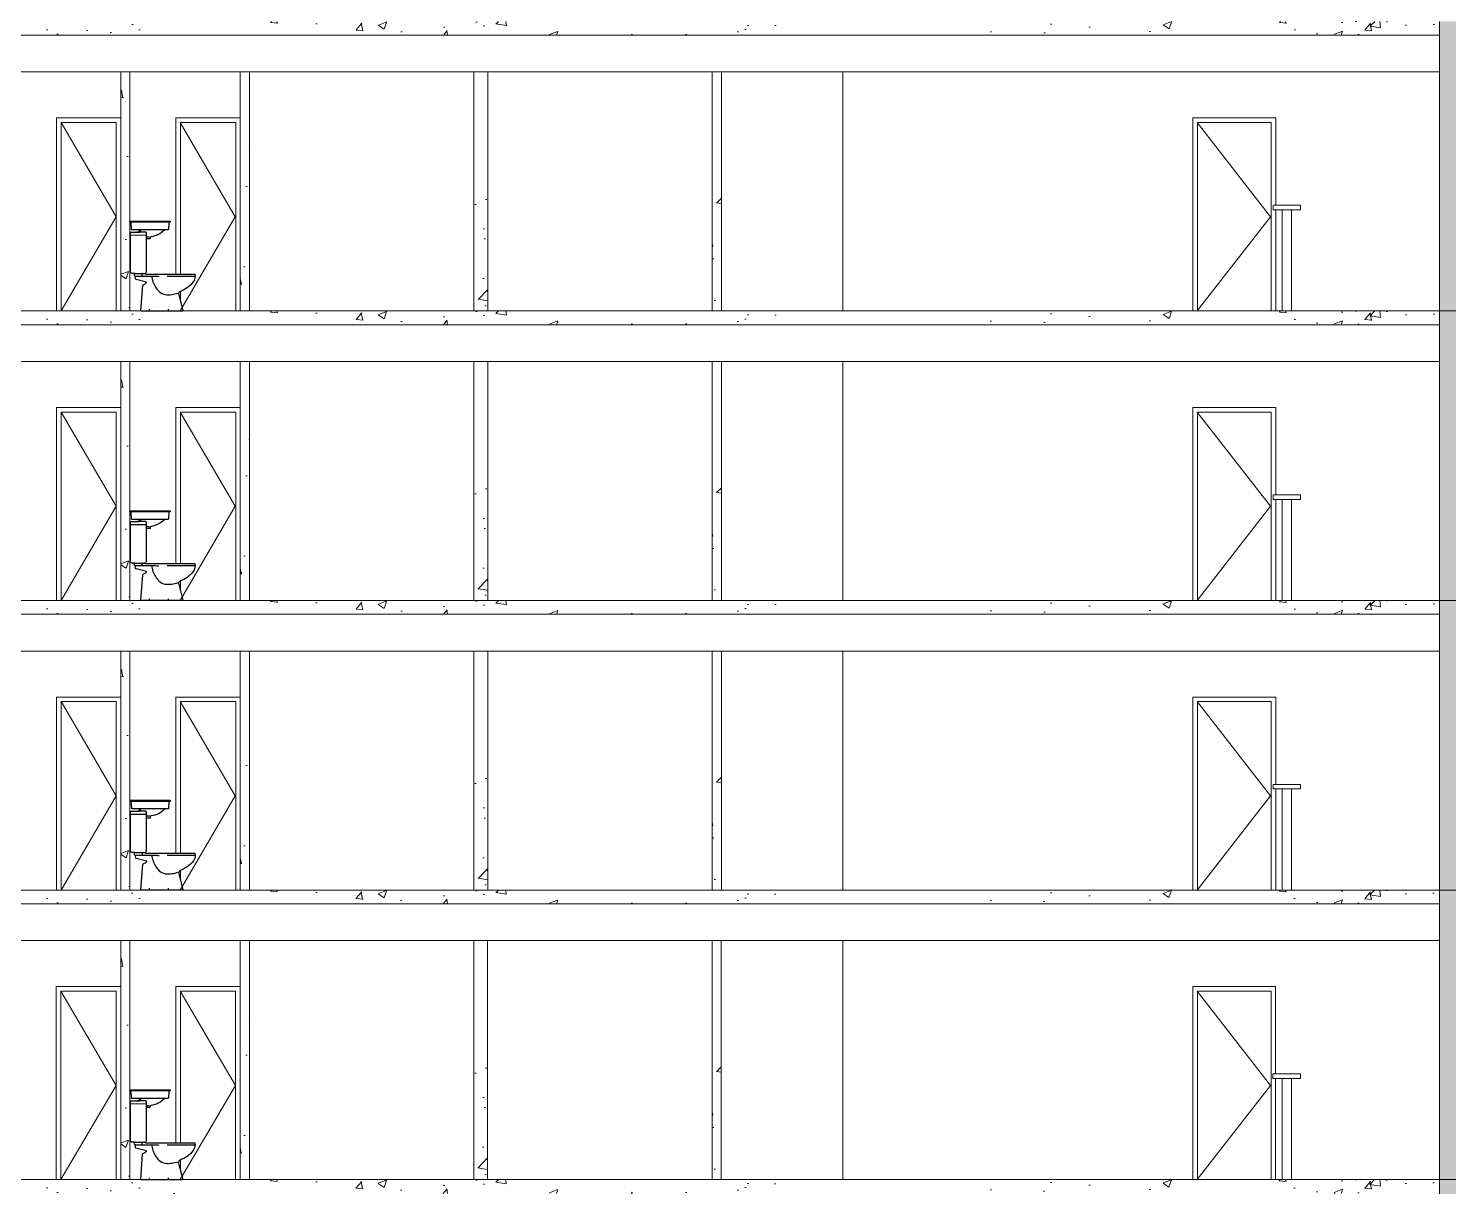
# Model space of a CAD drawing. Header units: millimetres. Extents: x 2878 to 6301, y 540 to 1980.
# Drawn here: x 3038.2 to 3053.64, y 969.55 to 982.15 of the extents above; entities that cross this region are included whole.
import ezdxf

# ---------------------------------------------------------------- set-up
doc = ezdxf.new("R2010")
doc.units = ezdxf.units.MM
doc.header["$LTSCALE"] = 4
for name, color, linetype, lineweight in [('ALVENARIA', 4, 'Continuous', 20), ('COTAS', 35, 'Continuous', 5), ('grosso', 1, 'Continuous', 25), ('PORTA', 2, 'Continuous', 20), ('SOLEIRA', 1, 'Continuous', 5)]:
    doc.layers.add(name, color=color, linetype=linetype, lineweight=lineweight)
pattern_1 = [(50, (124.55166, -337.8659), (0.92914181, -0.08128934), [0.097155, -1.068705]), (355, (124.5517, -337.8659), (-0.17974145, 0.9743899), [0.077724, -0.85496698]), (100.451445, (124.6291, -337.8727), (0.74940036, 0.89310053), [0.08256904, -0.90826025]), (46.1842, (124.5517, -337.6068), (1.3825031, -0.21441587), [0.1457325, -1.6030575]), (96.63556, (124.6669, -337.6247), (1.2107611, 1.26187324), [0.1238536, -1.3623916]), (351.18415, (124.5517, -337.6068), (1.2107611, 1.26187324), [0.11658583, -1.28244463]), (21, (124.6812, -337.6716), (0.7732334, -0.52155251), [0.097155, -1.068705]), (326, (124.6812, -337.6716), (0.31519034, 0.93935863), [0.077724, -0.854964]), (71.451445, (124.7456, -337.7151), (1.08842374, 0.41780612), [0.08256904, -0.90825868]), (37.5, (124.55166, -337.86592), (0.015751877, 0.431230698), [0, -0.8446008, 0, -0.867918, 0, -0.8582025]), (7.5, (124.55166, -337.8659), (0.34078028, 0.51092093), [0, -0.4948428, 0, -0.8251698, 0, -0.3270885]), (327.5, (124.2628, -337.86592), (0.691512035, -0.029216594), [0, -0.32385, 0, -1.010412, 0, -1.340739]), (317.5, (124.13325, -337.8659), (0.75545883, 0.1296751), [0, -0.421005, 0, -0.6710172, 0, -0.952119])]
pattern_2 = [(50, (124.55166, -334.7159), (0.92914181, -0.08128934), [0.097155, -1.068705]), (355, (124.5517, -334.7159), (-0.17974145, 0.9743899), [0.077724, -0.85496698]), (100.451445, (124.6291, -334.7227), (0.74940036, 0.89310053), [0.08256904, -0.90826025]), (46.1842, (124.5517, -334.4568), (1.3825031, -0.21441587), [0.1457325, -1.6030575]), (96.63556, (124.6669, -334.4747), (1.2107611, 1.26187324), [0.1238536, -1.3623916]), (351.18415, (124.5517, -334.4568), (1.2107611, 1.26187324), [0.11658583, -1.28244463]), (21, (124.6812, -334.5216), (0.7732334, -0.52155251), [0.097155, -1.068705]), (326, (124.6812, -334.5216), (0.31519034, 0.93935863), [0.077724, -0.854964]), (71.451445, (124.7456, -334.5651), (1.08842374, 0.41780612), [0.08256904, -0.90825868]), (37.5, (124.55166, -334.71592), (0.015751877, 0.431230698), [0, -0.8446008, 0, -0.867918, 0, -0.8582025]), (7.5, (124.55166, -334.7159), (0.34078028, 0.51092093), [0, -0.4948428, 0, -0.8251698, 0, -0.3270885]), (327.5, (124.2628, -334.71592), (0.691512035, -0.029216594), [0, -0.32385, 0, -1.010412, 0, -1.340739]), (317.5, (124.13325, -334.7159), (0.75545883, 0.1296751), [0, -0.421005, 0, -0.6710172, 0, -0.952119])]
pattern_3 = [(50, (189.1729, -334.7159), (0.92914181, -0.08128934), [0.097155, -1.068705]), (355, (189.1729, -334.7159), (-0.17974145, 0.9743899), [0.077724, -0.85496698]), (100.451445, (189.25035, -334.7227), (0.74940036, 0.89310053), [0.08256904, -0.90826025]), (46.1842, (189.1729, -334.4568), (1.3825031, -0.21441587), [0.1457325, -1.6030575]), (96.63556, (189.2881, -334.4747), (1.2107611, 1.26187324), [0.1238536, -1.3623916]), (351.18415, (189.1729, -334.4568), (1.2107611, 1.26187324), [0.11658583, -1.28244463]), (21, (189.30246, -334.5216), (0.7732334, -0.52155251), [0.097155, -1.068705]), (326, (189.3025, -334.5216), (0.31519034, 0.93935863), [0.077724, -0.854964]), (71.451445, (189.3669, -334.5651), (1.08842374, 0.41780612), [0.08256904, -0.90825868]), (37.5, (189.17292, -334.71592), (0.015751877, 0.4312307), [0, -0.8446008, 0, -0.867918, 0, -0.8582025]), (7.5, (189.1729, -334.7159), (0.34078028, 0.51092093), [0, -0.4948428, 0, -0.8251698, 0, -0.3270885]), (327.5, (188.88404, -334.71592), (0.691512035, -0.029216594), [0, -0.32385, 0, -1.010412, 0, -1.340739]), (317.5, (188.7545, -334.7159), (0.75545883, 0.1296751), [0, -0.421005, 0, -0.6710172, 0, -0.952119])]
pattern_4 = [(50, (124.5525, -331.5659), (0.92914181, -0.08128934), [0.097155, -1.068705]), (355, (124.5525, -331.5659), (-0.17974145, 0.9743899), [0.077724, -0.85496698]), (100.451445, (124.62995, -331.5727), (0.74940036, 0.89310053), [0.08256904, -0.90826025]), (46.1842, (124.5525, -331.3068), (1.3825031, -0.21441587), [0.1457325, -1.6030575]), (96.63556, (124.6677, -331.3247), (1.2107611, 1.26187324), [0.1238536, -1.3623916]), (351.18415, (124.5525, -331.3068), (1.2107611, 1.26187324), [0.11658583, -1.28244463]), (21, (124.6821, -331.3716), (0.7732334, -0.52155251), [0.097155, -1.068705]), (326, (124.6821, -331.3716), (0.31519034, 0.93935863), [0.077724, -0.854964]), (71.451445, (124.7465, -331.4151), (1.08842374, 0.41780612), [0.08256904, -0.90825868]), (37.5, (124.55253, -331.56592), (0.015751877, 0.431230698), [0, -0.8446008, 0, -0.867918, 0, -0.8582025]), (7.5, (124.55253, -331.5659), (0.34078028, 0.51092093), [0, -0.4948428, 0, -0.8251698, 0, -0.3270885]), (327.5, (124.26365, -331.56592), (0.691512035, -0.029216594), [0, -0.32385, 0, -1.010412, 0, -1.340739]), (317.5, (124.1341, -331.5659), (0.75545883, 0.1296751), [0, -0.421005, 0, -0.6710172, 0, -0.952119])]
pattern_5 = [(50, (189.1738, -331.5659), (0.92914181, -0.08128934), [0.097155, -1.068705]), (355, (189.1738, -331.5659), (-0.17974145, 0.9743899), [0.077724, -0.85496698]), (100.451445, (189.2512, -331.5727), (0.74940036, 0.89310053), [0.08256904, -0.90826025]), (46.1842, (189.1738, -331.3068), (1.3825031, -0.21441587), [0.1457325, -1.6030575]), (96.63556, (189.289, -331.3247), (1.2107611, 1.26187324), [0.1238536, -1.3623916]), (351.18415, (189.1738, -331.3068), (1.2107611, 1.26187324), [0.11658583, -1.28244463]), (21, (189.3033, -331.3716), (0.7732334, -0.52155251), [0.097155, -1.068705]), (326, (189.3033, -331.3716), (0.31519034, 0.93935863), [0.077724, -0.854964]), (71.451445, (189.3678, -331.4151), (1.08842374, 0.41780612), [0.08256904, -0.90825868]), (37.5, (189.1738, -331.56592), (0.015751877, 0.4312307), [0, -0.8446008, 0, -0.867918, 0, -0.8582025]), (7.5, (189.1738, -331.5659), (0.34078028, 0.51092093), [0, -0.4948428, 0, -0.8251698, 0, -0.3270885]), (327.5, (188.8849, -331.56592), (0.691512035, -0.029216594), [0, -0.32385, 0, -1.010412, 0, -1.340739]), (317.5, (188.7554, -331.5659), (0.75545883, 0.1296751), [0, -0.421005, 0, -0.6710172, 0, -0.952119])]
pattern_6 = [(50, (124.5525, -328.4159), (0.92914181, -0.08128934), [0.097155, -1.068705]), (355, (124.5525, -328.4159), (-0.17974145, 0.9743899), [0.077724, -0.85496698]), (100.451445, (124.62995, -328.4227), (0.74940036, 0.89310053), [0.08256904, -0.90826025]), (46.1842, (124.5525, -328.1568), (1.3825031, -0.21441587), [0.1457325, -1.6030575]), (96.63556, (124.6677, -328.1747), (1.2107611, 1.26187324), [0.1238536, -1.3623916]), (351.18415, (124.5525, -328.1568), (1.2107611, 1.26187324), [0.11658583, -1.28244463]), (21, (124.6821, -328.2216), (0.7732334, -0.52155251), [0.097155, -1.068705]), (326, (124.6821, -328.2216), (0.31519034, 0.93935863), [0.077724, -0.854964]), (71.451445, (124.7465, -328.2651), (1.08842374, 0.41780612), [0.08256904, -0.90825868]), (37.5, (124.55253, -328.41592), (0.015751877, 0.431230698), [0, -0.8446008, 0, -0.867918, 0, -0.8582025]), (7.5, (124.55253, -328.4159), (0.34078028, 0.51092093), [0, -0.4948428, 0, -0.8251698, 0, -0.3270885]), (327.5, (124.26365, -328.41592), (0.691512035, -0.029216594), [0, -0.32385, 0, -1.010412, 0, -1.340739]), (317.5, (124.1341, -328.4159), (0.75545883, 0.1296751), [0, -0.421005, 0, -0.6710172, 0, -0.952119])]
pattern_7 = [(50, (189.1738, -328.4159), (0.92914181, -0.08128934), [0.097155, -1.068705]), (355, (189.1738, -328.4159), (-0.17974145, 0.9743899), [0.077724, -0.85496698]), (100.451445, (189.2512, -328.4227), (0.74940036, 0.89310053), [0.08256904, -0.90826025]), (46.1842, (189.1738, -328.1568), (1.3825031, -0.21441587), [0.1457325, -1.6030575]), (96.63556, (189.289, -328.1747), (1.2107611, 1.26187324), [0.1238536, -1.3623916]), (351.18415, (189.1738, -328.1568), (1.2107611, 1.26187324), [0.11658583, -1.28244463]), (21, (189.3033, -328.2216), (0.7732334, -0.52155251), [0.097155, -1.068705]), (326, (189.3033, -328.2216), (0.31519034, 0.93935863), [0.077724, -0.854964]), (71.451445, (189.3678, -328.2651), (1.08842374, 0.41780612), [0.08256904, -0.90825868]), (37.5, (189.1738, -328.41592), (0.015751877, 0.4312307), [0, -0.8446008, 0, -0.867918, 0, -0.8582025]), (7.5, (189.1738, -328.4159), (0.34078028, 0.51092093), [0, -0.4948428, 0, -0.8251698, 0, -0.3270885]), (327.5, (188.8849, -328.41592), (0.691512035, -0.029216594), [0, -0.32385, 0, -1.010412, 0, -1.340739]), (317.5, (188.7554, -328.4159), (0.75545883, 0.1296751), [0, -0.421005, 0, -0.6710172, 0, -0.952119])]
pattern_8 = [(50, (124.5525, -325.2659), (0.92914181, -0.08128934), [0.097155, -1.068705]), (355, (124.5525, -325.2659), (-0.17974145, 0.9743899), [0.077724, -0.85496698]), (100.451445, (124.62995, -325.2727), (0.74940036, 0.89310053), [0.08256904, -0.90826025]), (46.1842, (124.5525, -325.0068), (1.3825031, -0.21441587), [0.1457325, -1.6030575]), (96.63556, (124.6677, -325.0247), (1.2107611, 1.26187324), [0.1238536, -1.3623916]), (351.18415, (124.5525, -325.0068), (1.2107611, 1.26187324), [0.11658583, -1.28244463]), (21, (124.6821, -325.0716), (0.7732334, -0.52155251), [0.097155, -1.068705]), (326, (124.6821, -325.0716), (0.31519034, 0.93935863), [0.077724, -0.854964]), (71.451445, (124.7465, -325.1151), (1.08842374, 0.41780612), [0.08256904, -0.90825868]), (37.5, (124.55253, -325.26592), (0.015751877, 0.431230698), [0, -0.8446008, 0, -0.867918, 0, -0.8582025]), (7.5, (124.55253, -325.2659), (0.34078028, 0.51092093), [0, -0.4948428, 0, -0.8251698, 0, -0.3270885]), (327.5, (124.26365, -325.26592), (0.691512035, -0.029216594), [0, -0.32385, 0, -1.010412, 0, -1.340739]), (317.5, (124.1341, -325.2659), (0.75545883, 0.1296751), [0, -0.421005, 0, -0.6710172, 0, -0.952119])]
pattern_9 = [(50, (189.1738, -325.2659), (0.92914181, -0.08128934), [0.097155, -1.068705]), (355, (189.1738, -325.2659), (-0.17974145, 0.9743899), [0.077724, -0.85496698]), (100.451445, (189.2512, -325.2727), (0.74940036, 0.89310053), [0.08256904, -0.90826025]), (46.1842, (189.1738, -325.0068), (1.3825031, -0.21441587), [0.1457325, -1.6030575]), (96.63556, (189.289, -325.0247), (1.2107611, 1.26187324), [0.1238536, -1.3623916]), (351.18415, (189.1738, -325.0068), (1.2107611, 1.26187324), [0.11658583, -1.28244463]), (21, (189.3033, -325.0716), (0.7732334, -0.52155251), [0.097155, -1.068705]), (326, (189.3033, -325.0716), (0.31519034, 0.93935863), [0.077724, -0.854964]), (71.451445, (189.3678, -325.1151), (1.08842374, 0.41780612), [0.08256904, -0.90825868]), (37.5, (189.1738, -325.26592), (0.015751877, 0.4312307), [0, -0.8446008, 0, -0.867918, 0, -0.8582025]), (7.5, (189.1738, -325.2659), (0.34078028, 0.51092093), [0, -0.4948428, 0, -0.8251698, 0, -0.3270885]), (327.5, (188.8849, -325.26592), (0.691512035, -0.029216594), [0, -0.32385, 0, -1.010412, 0, -1.340739]), (317.5, (188.7554, -325.2659), (0.75545883, 0.1296751), [0, -0.421005, 0, -0.6710172, 0, -0.952119])]

msp = doc.modelspace()

# ---------------------------------------------------------------- hatches: boundary and pattern name
at = {"layer": 'PORTA', "ltscale": 9}
h = msp.add_hatch(dxfattribs=at)
h.set_pattern_fill('AR-CONC', color=256, scale=0.0051)
h.set_pattern_definition(pattern_8)
h.paths.add_polyline_path([(3053.542, 982.229), (3032.441, 982.229), (3032.441, 982.079), (3053.542, 982.079)])
h.paths.add_polyline_path([(3036.801, 981.829), (3036.701, 981.829), (3036.701, 979.079), (3036.801, 979.079)])
h.paths.add_polyline_path([(3039.301, 981.829), (3039.201, 981.829), (3039.201, 981.179), (3039.201, 981.179), (3039.201, 979.079), (3039.301, 979.079)])
h.paths.add_polyline_path([(3040.601, 981.829), (3040.501, 981.829), (3040.501, 981.179), (3040.501, 981.179), (3040.501, 979.079), (3040.601, 979.079)])
h = msp.add_hatch(dxfattribs=at)
h.set_pattern_fill('AR-CONC', color=256, scale=0.0051)
h.set_pattern_definition(pattern_8)
h.paths.add_polyline_path([(3077.793, 982.229), (3056.592, 982.229), (3056.592, 982.079), (3077.793, 982.079)])
h.paths.add_polyline_path([(3053.792, 982.229), (3053.542, 982.229), (3053.542, 979.079), (3053.792, 979.079)])
h.paths.add_polyline_path([(3056.592, 982.229), (3056.342, 982.229), (3056.342, 979.079), (3056.592, 979.079)])
h.paths.add_polyline_path([(3064.602, 981.829), (3064.502, 981.829), (3064.502, 981.179), (3064.602, 981.179)])
h.paths.add_polyline_path([(3067.193, 981.829), (3067.043, 981.829), (3067.043, 979.079), (3067.193, 979.079)])
h = msp.add_hatch(dxfattribs=at)
h.set_pattern_fill('AR-CONC', color=256, scale=0.0051)
h.set_pattern_definition(pattern_9)
h.paths.add_polyline_path([(3043.191, 981.829), (3043.041, 981.829), (3043.041, 979.079), (3043.191, 979.079)])
h = msp.add_hatch(dxfattribs=at)
h.set_pattern_fill('AR-CONC', color=256, scale=0.0051)
h.set_pattern_definition(pattern_9)
h.paths.add_polyline_path([(3045.732, 981.829), (3045.632, 981.829), (3045.632, 979.079), (3045.732, 979.079)])
h = msp.add_hatch(dxfattribs=at)
h.set_pattern_fill('AR-CONC', color=256, scale=0.0051)
h.set_pattern_definition(pattern_6)
h.paths.add_polyline_path([(3053.542, 979.079), (3032.441, 979.079), (3032.441, 978.929), (3053.542, 978.929)])
h.paths.add_polyline_path([(3036.801, 978.679), (3036.701, 978.679), (3036.701, 975.929), (3036.801, 975.929)])
h.paths.add_polyline_path([(3039.301, 978.679), (3039.201, 978.679), (3039.201, 978.029), (3039.201, 978.029), (3039.201, 975.929), (3039.301, 975.929)])
h.paths.add_polyline_path([(3040.601, 978.679), (3040.501, 978.679), (3040.501, 978.029), (3040.501, 978.029), (3040.501, 975.929), (3040.601, 975.929)])
h = msp.add_hatch(dxfattribs=at)
h.set_pattern_fill('AR-CONC', color=256, scale=0.0051)
h.set_pattern_definition(pattern_6)
h.paths.add_polyline_path([(3077.793, 979.079), (3056.592, 979.079), (3056.592, 978.929), (3077.793, 978.929)])
h.paths.add_polyline_path([(3053.792, 979.079), (3053.542, 979.079), (3053.542, 975.929), (3053.792, 975.929)])
h.paths.add_polyline_path([(3056.592, 979.079), (3056.342, 979.079), (3056.342, 975.929), (3056.592, 975.929)])
h.paths.add_polyline_path([(3064.602, 978.679), (3064.502, 978.679), (3064.502, 978.029), (3064.602, 978.029)])
h.paths.add_polyline_path([(3067.193, 978.679), (3067.043, 978.679), (3067.043, 975.929), (3067.193, 975.929)])
h = msp.add_hatch(dxfattribs=at)
h.set_pattern_fill('AR-CONC', color=256, scale=0.0051)
h.set_pattern_definition(pattern_7)
h.paths.add_polyline_path([(3043.191, 978.679), (3043.041, 978.679), (3043.041, 975.929), (3043.191, 975.929)])
h = msp.add_hatch(dxfattribs=at)
h.set_pattern_fill('AR-CONC', color=256, scale=0.0051)
h.set_pattern_definition(pattern_7)
h.paths.add_polyline_path([(3045.732, 978.679), (3045.632, 978.679), (3045.632, 975.929), (3045.732, 975.929)])
h = msp.add_hatch(dxfattribs=at)
h.set_pattern_fill('AR-CONC', color=256, scale=0.0051)
h.set_pattern_definition(pattern_4)
h.paths.add_polyline_path([(3053.542, 975.929), (3032.441, 975.929), (3032.441, 975.779), (3053.542, 975.779)])
h.paths.add_polyline_path([(3036.801, 975.529), (3036.701, 975.529), (3036.701, 972.779), (3036.801, 972.779)])
h.paths.add_polyline_path([(3039.301, 975.529), (3039.201, 975.529), (3039.201, 974.879), (3039.201, 974.879), (3039.201, 972.779), (3039.301, 972.779)])
h.paths.add_polyline_path([(3040.601, 975.529), (3040.501, 975.529), (3040.501, 974.879), (3040.501, 974.879), (3040.501, 972.779), (3040.601, 972.779)])
h = msp.add_hatch(dxfattribs=at)
h.set_pattern_fill('AR-CONC', color=256, scale=0.0051)
h.set_pattern_definition(pattern_4)
h.paths.add_polyline_path([(3077.793, 975.929), (3056.592, 975.929), (3056.592, 975.779), (3077.793, 975.779)])
h.paths.add_polyline_path([(3053.792, 975.929), (3053.542, 975.929), (3053.542, 972.779), (3053.792, 972.779)])
h.paths.add_polyline_path([(3056.592, 975.929), (3056.342, 975.929), (3056.342, 972.779), (3056.592, 972.779)])
h.paths.add_polyline_path([(3064.602, 975.529), (3064.502, 975.529), (3064.502, 974.879), (3064.602, 974.879)])
h.paths.add_polyline_path([(3067.193, 975.529), (3067.043, 975.529), (3067.043, 972.779), (3067.193, 972.779)])
h = msp.add_hatch(dxfattribs=at)
h.set_pattern_fill('AR-CONC', color=256, scale=0.0051)
h.set_pattern_definition(pattern_5)
h.paths.add_polyline_path([(3043.191, 975.529), (3043.041, 975.529), (3043.041, 972.779), (3043.191, 972.779)])
h = msp.add_hatch(dxfattribs=at)
h.set_pattern_fill('AR-CONC', color=256, scale=0.0051)
h.set_pattern_definition(pattern_5)
h.paths.add_polyline_path([(3045.732, 975.529), (3045.632, 975.529), (3045.632, 972.779), (3045.732, 972.779)])
h = msp.add_hatch(dxfattribs=at)
h.set_pattern_fill('AR-CONC', color=256, scale=0.0051)
h.set_pattern_definition(pattern_2)
h.paths.add_polyline_path([(3053.541, 972.779), (3032.44, 972.779), (3032.44, 972.629), (3053.541, 972.629)])
h.paths.add_polyline_path([(3036.8, 972.379), (3036.7, 972.379), (3036.7, 969.629), (3036.8, 969.629)])
h.paths.add_polyline_path([(3039.3, 972.379), (3039.2, 972.379), (3039.2, 971.729), (3039.2, 971.729), (3039.2, 969.629), (3039.3, 969.629)])
h.paths.add_polyline_path([(3040.6, 972.379), (3040.5, 972.379), (3040.5, 971.729), (3040.5, 971.729), (3040.5, 969.629), (3040.6, 969.629)])
h = msp.add_hatch(dxfattribs=at)
h.set_pattern_fill('AR-CONC', color=256, scale=0.0051)
h.set_pattern_definition(pattern_2)
h.paths.add_polyline_path([(3077.792, 972.779), (3056.591, 972.779), (3056.591, 972.629), (3077.792, 972.629)])
h.paths.add_polyline_path([(3053.791, 972.779), (3053.541, 972.779), (3053.541, 969.629), (3053.791, 969.629)])
h.paths.add_polyline_path([(3056.591, 972.779), (3056.341, 972.779), (3056.341, 969.629), (3056.591, 969.629)])
h.paths.add_polyline_path([(3064.601, 972.379), (3064.501, 972.379), (3064.501, 971.729), (3064.601, 971.729)])
h.paths.add_polyline_path([(3067.192, 972.379), (3067.042, 972.379), (3067.042, 969.629), (3067.192, 969.629)])
h = msp.add_hatch(dxfattribs=at)
h.set_pattern_fill('AR-CONC', color=256, scale=0.0051)
h.set_pattern_definition(pattern_3)
h.paths.add_polyline_path([(3043.19, 972.379), (3043.04, 972.379), (3043.04, 969.629), (3043.19, 969.629)])
h = msp.add_hatch(dxfattribs=at)
h.set_pattern_fill('AR-CONC', color=256, scale=0.0051)
h.set_pattern_definition(pattern_3)
h.paths.add_polyline_path([(3045.731, 972.379), (3045.631, 972.379), (3045.631, 969.629), (3045.731, 969.629)])
h = msp.add_hatch(dxfattribs=at)
h.set_pattern_fill('AR-CONC', color=256, scale=0.0051)
h.set_pattern_definition(pattern_1)
h.paths.add_polyline_path([(3053.541, 969.629), (3032.44, 969.629), (3032.44, 969.479), (3053.541, 969.479)])
h.paths.add_polyline_path([(3036.8, 969.229), (3036.7, 969.229), (3036.7, 966.479), (3036.8, 966.479)])
h.paths.add_polyline_path([(3039.3, 969.229), (3039.2, 969.229), (3039.2, 968.579), (3039.2, 968.579), (3039.2, 966.479), (3039.3, 966.479)])
h.paths.add_polyline_path([(3040.6, 969.229), (3040.5, 969.229), (3040.5, 968.579), (3040.5, 968.579), (3040.5, 966.479), (3040.6, 966.479)])
h = msp.add_hatch(dxfattribs=at)
h.set_pattern_fill('AR-CONC', color=256, scale=0.0051)
h.set_pattern_definition(pattern_1)
h.paths.add_polyline_path([(3077.792, 969.629), (3056.591, 969.629), (3056.591, 969.479), (3077.792, 969.479)])
h.paths.add_polyline_path([(3053.791, 969.629), (3053.541, 969.629), (3053.541, 966.479), (3053.791, 966.479)])
h.paths.add_polyline_path([(3056.591, 969.629), (3056.341, 969.629), (3056.341, 966.479), (3056.591, 966.479)])
h.paths.add_polyline_path([(3064.601, 969.229), (3064.501, 969.229), (3064.501, 968.579), (3064.601, 968.579)])
h.paths.add_polyline_path([(3067.192, 969.229), (3067.042, 969.229), (3067.042, 966.479), (3067.192, 966.479)])

# ---------------------------------------------------------------- linework, layer by layer
at = {"layer": 'ALVENARIA', "ltscale": 9}
for p, q in [((3053.542, 982.229), (3053.542, 979.079)), ((3039.201, 981.679), (3039.201, 979.079)), ((3039.301, 981.679), (3039.301, 979.079)), ((3040.501, 981.679), (3040.501, 979.079)), ((3040.601, 981.679), (3040.601, 979.079)), ((3043.041, 981.679), (3043.041, 979.079)), ((3043.191, 981.679), (3043.191, 979.079)), ((3045.632, 981.679), (3045.632, 979.079)), ((3045.732, 981.679), (3045.732, 979.079)), ((3047.054, 981.679), (3047.054, 979.079)), ((3053.542, 979.079), (3053.542, 975.929)), ((3039.201, 978.529), (3039.201, 975.929)), ((3039.301, 978.529), (3039.301, 975.929)), ((3040.501, 978.529), (3040.501, 975.929)), ((3040.601, 978.529), (3040.601, 975.929)), ((3043.041, 978.529), (3043.041, 975.929)), ((3043.191, 978.529), (3043.191, 975.929)), ((3045.632, 978.529), (3045.632, 975.929)), ((3045.732, 978.529), (3045.732, 975.929)), ((3047.054, 978.529), (3047.054, 975.929)), ((3053.542, 975.929), (3053.542, 972.779)), ((3039.201, 975.379), (3039.201, 972.779)), ((3039.301, 975.379), (3039.301, 972.779)), ((3040.501, 975.379), (3040.501, 972.779)), ((3040.601, 975.379), (3040.601, 972.779)), ((3043.041, 975.379), (3043.041, 972.779)), ((3043.191, 975.379), (3043.191, 972.779)), ((3045.632, 975.379), (3045.632, 972.779)), ((3045.732, 975.379), (3045.732, 972.779)), ((3047.054, 975.379), (3047.054, 972.779)), ((3053.541, 972.779), (3053.541, 969.629)), ((3039.2, 972.229), (3039.2, 969.629)), ((3039.3, 972.229), (3039.3, 969.629)), ((3040.5, 972.229), (3040.5, 969.629)), ((3040.6, 972.229), (3040.6, 969.629)), ((3043.04, 972.229), (3043.04, 969.629)), ((3043.19, 972.229), (3043.19, 969.629)), ((3045.631, 972.229), (3045.631, 969.629)), ((3045.731, 972.229), (3045.731, 969.629)), ((3047.053, 972.229), (3047.053, 969.629)), ((3053.541, 969.629), (3053.541, 966.479))]:
    msp.add_line(p, q, dxfattribs=at)
at = {"layer": 'ALVENARIA'}
for p, q in [((3032.44, 982.079), (3053.542, 982.079)), ((3032.44, 979.079), (3077.793, 979.079)), ((3032.44, 979.079), (3077.793, 979.079)), ((3032.44, 978.929), (3053.542, 978.929)), ((3032.44, 975.929), (3077.793, 975.929)), ((3032.44, 975.929), (3077.793, 975.929)), ((3032.44, 975.779), (3053.542, 975.779)), ((3032.439, 972.779), (3077.792, 972.779)), ((3032.44, 972.779), (3077.793, 972.779)), ((3032.439, 972.629), (3053.541, 972.629)), ((3032.439, 969.629), (3077.792, 969.629)), ((3032.439, 969.629), (3077.792, 969.629))]:
    msp.add_line(p, q, dxfattribs=at)
at = {"layer": 'COTAS'}
for p, q in [((3038.551, 981.129), (3039.151, 980.104)), ((3039.846, 981.129), (3040.446, 980.104)), ((3050.905, 981.129), (3051.705, 980.104)), ((3039.151, 980.104), (3038.551, 979.079)), ((3040.446, 980.104), (3039.846, 979.079)), ((3051.705, 980.104), (3050.905, 979.079)), ((3038.551, 977.979), (3039.151, 976.954)), ((3039.846, 977.979), (3040.446, 976.954)), ((3050.905, 977.979), (3051.705, 976.954)), ((3039.151, 976.954), (3038.551, 975.929)), ((3040.446, 976.954), (3039.846, 975.929)), ((3051.705, 976.954), (3050.905, 975.929)), ((3038.551, 974.829), (3039.151, 973.804)), ((3039.846, 974.829), (3040.446, 973.804)), ((3050.905, 974.829), (3051.705, 973.804)), ((3039.151, 973.804), (3038.551, 972.779)), ((3040.446, 973.804), (3039.846, 972.779)), ((3051.705, 973.804), (3050.905, 972.779)), ((3038.55, 971.679), (3039.15, 970.654)), ((3039.847, 971.679), (3040.447, 970.654)), ((3050.905, 971.679), (3051.705, 970.654)), ((3039.15, 970.654), (3038.55, 969.629)), ((3040.447, 970.654), (3039.847, 969.629)), ((3051.705, 970.654), (3050.905, 969.629))]:
    msp.add_line(p, q, dxfattribs=at)
at = {"layer": 'COTAS', "ltscale": 9}
for p, q in [((3051.732, 980.229), (3051.732, 980.179)), ((3051.732, 980.229), (3052.032, 980.229)), ((3051.732, 980.179), (3052.032, 980.179)), ((3051.832, 980.179), (3051.832, 979.079)), ((3051.932, 980.179), (3051.932, 979.079)), ((3052.032, 980.229), (3052.032, 980.179)), ((3052.032, 980.229), (3052.032, 980.179)), ((3051.732, 977.079), (3051.732, 977.029)), ((3051.732, 977.079), (3052.032, 977.079)), ((3051.732, 977.029), (3052.032, 977.029)), ((3051.832, 977.029), (3051.832, 975.929)), ((3051.932, 977.029), (3051.932, 975.929)), ((3052.032, 977.079), (3052.032, 977.029)), ((3052.032, 977.079), (3052.032, 977.029)), ((3051.732, 973.929), (3051.732, 973.879)), ((3051.732, 973.929), (3052.032, 973.929)), ((3052.032, 973.929), (3052.032, 973.879)), ((3052.032, 973.929), (3052.032, 973.879)), ((3051.732, 973.879), (3052.032, 973.879)), ((3051.832, 973.879), (3051.832, 972.779)), ((3051.932, 973.879), (3051.932, 972.779)), ((3051.731, 970.779), (3051.731, 970.729)), ((3051.731, 970.779), (3052.031, 970.779)), ((3051.731, 970.729), (3052.031, 970.729)), ((3051.831, 970.729), (3051.831, 969.629)), ((3051.931, 970.729), (3051.931, 969.629)), ((3052.031, 970.779), (3052.031, 970.729)), ((3052.031, 970.779), (3052.031, 970.729))]:
    msp.add_line(p, q, dxfattribs=at)
at = {"layer": 'grosso'}
for points in [[(3039.406, 979.937), (3039.404, 979.962), (3039.323, 979.962, -0.399821), (3039.319, 979.965), (3039.315, 980.041, 0.464638), (3039.312, 980.044), (3039.303, 980.044, -0.351171), (3039.301, 980.045), (3039.301, 980.053, -0.364059), (3039.305, 980.056), (3039.735, 980.056, -0.435774), (3039.737, 980.053), (3039.737, 980.046, -0.493118), (3039.736, 980.044), (3039.727, 980.044, 0.407101), (3039.724, 980.041), (3039.719, 979.967, -0.384408), (3039.715, 979.962), (3039.685, 979.962, 0.190801), (3039.675, 979.958, -0.170388), (3039.531, 979.886, 0.327259), (3039.52, 979.875), (3039.519, 979.864, -0.337398), (3039.517, 979.862), (3039.492, 979.862), (3039.479, 979.862)], [(3039.685, 979.962), (3039.404, 979.962, -0.275516), (3039.42, 979.937, -0.275516)], [(3039.354, 979.459, -0.311794), (3039.351, 979.462), (3039.351, 979.482, -0.412941), (3039.356, 979.487), (3039.326, 979.487, -0.418943), (3039.307, 979.505), (3039.307, 979.904, -0.07736), (3039.307, 979.904, -0.288306), (3039.309, 979.905, -0.322935), (3039.307, 979.907, -0.068368), (3039.307, 979.907), (3039.307, 979.926), (3039.307, 979.928, -0.42593), (3039.316, 979.937), (3039.394, 979.937), (3039.406, 979.937)], [(3039.432, 979.459, 0.311794), (3039.435, 979.462), (3039.435, 979.482, 0.412941), (3039.43, 979.487), (3039.461, 979.487, 0.418943), (3039.479, 979.505), (3039.479, 979.904, 0.07736), (3039.479, 979.904, 0.288306), (3039.477, 979.905, 0.322935), (3039.479, 979.907, 0.068368), (3039.479, 979.907), (3039.479, 979.926), (3039.479, 979.928, 0.42593), (3039.47, 979.937), (3039.393, 979.937), (3039.381, 979.937)], [(3039.479, 979.888, 0.024503), (3039.492, 979.886, 0.048939), (3039.515, 979.885)], [(3039.457, 979.488, -0.218573), (3039.467, 979.484), (3039.468, 979.484, 0.238062), (3039.475, 979.481), (3040.003, 979.481, -0.355924), (3040.007, 979.477), (3040.01, 979.461, -0.076732), (3040.01, 979.456, -0.120449), (3039.99, 979.396, -0.091256), (3039.923, 979.331, -0.070166), (3039.847, 979.292, 0.338158), (3039.83, 979.262), (3039.831, 979.258), (3039.875, 979.082, -0.488785), (3039.872, 979.078), (3039.424, 979.078, -0.436538), (3039.419, 979.082), (3039.44, 979.358, -0.301013), (3039.451, 979.368, 0.172081), (3039.481, 979.389), (3039.482, 979.389, 0.123969), (3039.482, 979.39, 0.375637), (3039.48, 979.393), (3039.367, 979.422, -0.308356), (3039.362, 979.429), (3039.361, 979.451, 0.340391), (3039.354, 979.459)], [(3039.355, 979.459), (3039.567, 979.459, -0.032471), (3039.616, 979.455)], [(3039.536, 979.459, 0.045919), (3039.551, 979.396, 0.111997), (3039.617, 979.29, 0.147072), (3039.684, 979.257, 0.10725), (3039.825, 979.274)], [(3039.406, 976.787), (3039.404, 976.812), (3039.323, 976.812, -0.399821), (3039.319, 976.815), (3039.315, 976.891, 0.464638), (3039.312, 976.894), (3039.303, 976.894, -0.351171), (3039.301, 976.895), (3039.301, 976.903, -0.364059), (3039.305, 976.906), (3039.735, 976.906, -0.435774), (3039.737, 976.903), (3039.737, 976.896, -0.493118), (3039.736, 976.894), (3039.727, 976.894, 0.407101), (3039.724, 976.891), (3039.719, 976.817, -0.384408), (3039.715, 976.812), (3039.685, 976.812, 0.190801), (3039.675, 976.808, -0.170388), (3039.531, 976.736, 0.327259), (3039.52, 976.725), (3039.519, 976.714, -0.337398), (3039.517, 976.712), (3039.492, 976.712), (3039.479, 976.712)], [(3039.354, 976.309, -0.311794), (3039.351, 976.312), (3039.351, 976.332, -0.412941), (3039.356, 976.337), (3039.326, 976.337, -0.418943), (3039.307, 976.355), (3039.307, 976.754, -0.07736), (3039.307, 976.754, -0.288306), (3039.309, 976.755, -0.322935), (3039.307, 976.757, -0.068368), (3039.307, 976.757), (3039.307, 976.776), (3039.307, 976.778, -0.42593), (3039.316, 976.787), (3039.394, 976.787), (3039.406, 976.787)], [(3039.432, 976.309, 0.311794), (3039.435, 976.312), (3039.435, 976.332, 0.412941), (3039.43, 976.337), (3039.461, 976.337, 0.418943), (3039.479, 976.355), (3039.479, 976.754, 0.07736), (3039.479, 976.754, 0.288306), (3039.477, 976.755, 0.322935), (3039.479, 976.757, 0.068368), (3039.479, 976.757), (3039.479, 976.776), (3039.479, 976.778, 0.42593), (3039.47, 976.787), (3039.393, 976.787), (3039.381, 976.787)], [(3039.685, 976.812), (3039.404, 976.812, -0.275516), (3039.42, 976.787, -0.275516)], [(3039.479, 976.738, 0.024503), (3039.492, 976.736, 0.048939), (3039.515, 976.735)], [(3039.457, 976.338, -0.218573), (3039.467, 976.334), (3039.468, 976.334, 0.238062), (3039.475, 976.331), (3040.003, 976.331, -0.355924), (3040.007, 976.327), (3040.01, 976.311, -0.076732), (3040.01, 976.306, -0.120449), (3039.99, 976.246, -0.091256), (3039.923, 976.181, -0.070166), (3039.847, 976.142, 0.338158), (3039.83, 976.112), (3039.831, 976.108), (3039.875, 975.932, -0.488785), (3039.872, 975.928), (3039.424, 975.928, -0.436538), (3039.419, 975.932), (3039.44, 976.208, -0.301013), (3039.451, 976.218, 0.172081), (3039.481, 976.239), (3039.482, 976.239, 0.123969), (3039.482, 976.24, 0.375637), (3039.48, 976.243), (3039.367, 976.272, -0.308356), (3039.362, 976.279), (3039.361, 976.301, 0.340391), (3039.354, 976.309)], [(3039.355, 976.309), (3039.567, 976.309, -0.032471), (3039.616, 976.305)], [(3039.536, 976.309, 0.045919), (3039.551, 976.246, 0.111997), (3039.617, 976.14, 0.147072), (3039.684, 976.107, 0.10725), (3039.825, 976.124)], [(3039.407, 973.637), (3039.405, 973.662), (3039.324, 973.662, -0.399821), (3039.32, 973.665), (3039.315, 973.741, 0.464638), (3039.313, 973.744), (3039.304, 973.744, -0.351171), (3039.302, 973.745), (3039.302, 973.753, -0.364059), (3039.306, 973.756), (3039.736, 973.756, -0.435774), (3039.738, 973.753), (3039.738, 973.746, -0.493118), (3039.736, 973.744), (3039.728, 973.744, 0.407101), (3039.725, 973.741), (3039.72, 973.667, -0.384408), (3039.716, 973.662), (3039.686, 973.662, 0.190801), (3039.676, 973.658, -0.170388), (3039.532, 973.586, 0.327259), (3039.521, 973.575), (3039.52, 973.564, -0.337398), (3039.518, 973.562), (3039.493, 973.562), (3039.48, 973.562)], [(3039.355, 973.159, -0.311794), (3039.352, 973.162), (3039.352, 973.182, -0.412941), (3039.357, 973.187), (3039.327, 973.187, -0.418943), (3039.308, 973.205), (3039.308, 973.604, -0.07736), (3039.308, 973.604, -0.288306), (3039.31, 973.605, -0.322935), (3039.308, 973.607, -0.068368), (3039.308, 973.607), (3039.308, 973.626), (3039.308, 973.628, -0.42593), (3039.317, 973.637), (3039.394, 973.637), (3039.407, 973.637)], [(3039.433, 973.159, 0.311794), (3039.436, 973.162), (3039.436, 973.182, 0.412941), (3039.431, 973.187), (3039.462, 973.187, 0.418943), (3039.48, 973.205), (3039.48, 973.604, 0.07736), (3039.48, 973.604, 0.288306), (3039.478, 973.605, 0.322935), (3039.48, 973.607, 0.068368), (3039.48, 973.607), (3039.48, 973.626), (3039.48, 973.628, 0.42593), (3039.471, 973.637), (3039.394, 973.637), (3039.381, 973.637)], [(3039.686, 973.662), (3039.405, 973.662, -0.275516), (3039.421, 973.637, -0.275516)], [(3039.48, 973.588, 0.024503), (3039.493, 973.586, 0.048939), (3039.516, 973.585)], [(3039.458, 973.188, -0.218573), (3039.468, 973.184), (3039.468, 973.184, 0.238062), (3039.476, 973.181), (3040.004, 973.181, -0.355924), (3040.008, 973.177), (3040.011, 973.161, -0.076732), (3040.011, 973.156, -0.120449), (3039.991, 973.096, -0.091256), (3039.924, 973.031, -0.070166), (3039.848, 972.992, 0.338158), (3039.831, 972.962), (3039.832, 972.958), (3039.876, 972.782, -0.488785), (3039.873, 972.778), (3039.424, 972.778, -0.436538), (3039.42, 972.782), (3039.441, 973.058, -0.301013), (3039.452, 973.068, 0.172081), (3039.482, 973.089), (3039.483, 973.089, 0.123969), (3039.483, 973.09, 0.375637), (3039.481, 973.093), (3039.368, 973.122, -0.308356), (3039.363, 973.129), (3039.362, 973.151, 0.340391), (3039.355, 973.159)], [(3039.356, 973.159), (3039.568, 973.159, -0.032471), (3039.617, 973.155)], [(3039.537, 973.159, 0.045919), (3039.552, 973.096, 0.111997), (3039.618, 972.99, 0.147072), (3039.685, 972.957, 0.10725), (3039.826, 972.974)], [(3039.405, 970.487), (3039.403, 970.512), (3039.322, 970.512, -0.399821), (3039.318, 970.515), (3039.314, 970.591, 0.464638), (3039.311, 970.594), (3039.302, 970.594, -0.351171), (3039.3, 970.595), (3039.3, 970.603, -0.364059), (3039.304, 970.606), (3039.734, 970.606, -0.435774), (3039.737, 970.603), (3039.737, 970.596, -0.493118), (3039.735, 970.594), (3039.726, 970.594, 0.407101), (3039.723, 970.591), (3039.719, 970.517, -0.384408), (3039.714, 970.512), (3039.684, 970.512, 0.190801), (3039.675, 970.508, -0.170388), (3039.531, 970.436, 0.327259), (3039.519, 970.425), (3039.518, 970.414, -0.337398), (3039.516, 970.412), (3039.491, 970.412), (3039.479, 970.412)], [(3039.354, 970.009, -0.311794), (3039.35, 970.012), (3039.35, 970.032, -0.412941), (3039.356, 970.037), (3039.325, 970.037, -0.418943), (3039.306, 970.055), (3039.306, 970.454, -0.07736), (3039.306, 970.454, -0.288306), (3039.308, 970.455, -0.322935), (3039.306, 970.457, -0.068368), (3039.306, 970.457), (3039.306, 970.476), (3039.306, 970.478, -0.42593), (3039.315, 970.487), (3039.393, 970.487), (3039.405, 970.487)], [(3039.431, 970.009, 0.311794), (3039.435, 970.012), (3039.435, 970.032, 0.412941), (3039.429, 970.037), (3039.46, 970.037, 0.418943), (3039.479, 970.055), (3039.479, 970.454, 0.07736), (3039.478, 970.454, 0.288306), (3039.476, 970.455, 0.322935), (3039.478, 970.457, 0.068368), (3039.479, 970.457), (3039.479, 970.476), (3039.479, 970.478, 0.42593), (3039.47, 970.487), (3039.392, 970.487), (3039.38, 970.487)], [(3039.684, 970.512), (3039.403, 970.512, -0.275516), (3039.419, 970.487, -0.275516)], [(3039.479, 970.438, 0.024503), (3039.491, 970.436, 0.048939), (3039.514, 970.435)], [(3039.456, 970.038, -0.218573), (3039.466, 970.034), (3039.467, 970.034, 0.238062), (3039.474, 970.031), (3040.002, 970.031, -0.355924), (3040.006, 970.027), (3040.009, 970.011, -0.076732), (3040.009, 970.006, -0.120449), (3039.989, 969.946, -0.091256), (3039.922, 969.881, -0.070166), (3039.847, 969.842, 0.338158), (3039.829, 969.812), (3039.83, 969.808), (3039.875, 969.632, -0.488785), (3039.871, 969.628), (3039.423, 969.628, -0.436538), (3039.418, 969.632), (3039.439, 969.908, -0.301013), (3039.45, 969.918, 0.172081), (3039.481, 969.939), (3039.481, 969.939, 0.123969), (3039.481, 969.94, 0.375637), (3039.479, 969.943), (3039.366, 969.972, -0.308356), (3039.361, 969.979), (3039.36, 970.001, 0.340391), (3039.353, 970.009)], [(3039.355, 970.009), (3039.567, 970.009, -0.032471), (3039.615, 970.005)], [(3039.535, 970.009, 0.045919), (3039.55, 969.946, 0.111997), (3039.616, 969.84, 0.147072), (3039.683, 969.807, 0.10725), (3039.824, 969.824)]]:
    msp.add_lwpolyline(points, format="xyb", dxfattribs=at)
for points in [[(3039.727, 980.044), (3039.312, 980.044)], [(3039.309, 979.905), (3039.477, 979.906)], [(3039.356, 979.487), (3039.456, 979.487)], [(3039.706, 979.459), (3040.01, 979.459)], [(3039.511, 979.078), (3039.515, 979.099)], [(3039.722, 979.078), (3039.72, 979.099)], [(3039.727, 976.894), (3039.312, 976.894)], [(3039.309, 976.755), (3039.477, 976.756)], [(3039.356, 976.337), (3039.456, 976.337)], [(3039.706, 976.309), (3040.01, 976.309)], [(3039.511, 975.928), (3039.515, 975.949)], [(3039.722, 975.928), (3039.72, 975.949)], [(3039.728, 973.744), (3039.313, 973.744)], [(3039.31, 973.605), (3039.478, 973.606)], [(3039.357, 973.187), (3039.457, 973.187)], [(3039.707, 973.159), (3040.011, 973.159)], [(3039.512, 972.778), (3039.515, 972.799)], [(3039.723, 972.778), (3039.721, 972.799)], [(3039.726, 970.594), (3039.311, 970.594)], [(3039.308, 970.455), (3039.476, 970.456)], [(3039.356, 970.037), (3039.455, 970.037)], [(3039.706, 970.009), (3040.009, 970.009)], [(3039.51, 969.628), (3039.514, 969.649)], [(3039.721, 969.628), (3039.719, 969.649)]]:
    msp.add_lwpolyline(points, dxfattribs=at)
for centre in [(3039.629, 982.851), (3039.629, 979.701), (3039.63, 976.551), (3039.628, 973.401)]:
    msp.add_arc(centre, 2.99, 267.1371, 267.1512, dxfattribs=at)
at = {"layer": 'PORTA', "ltscale": 9}
for p, q in [((3038.501, 981.179), (3038.501, 979.079)), ((3038.501, 981.179), (3039.201, 981.179)), ((3039.201, 981.179), (3039.201, 979.079)), ((3039.801, 981.179), (3039.801, 979.481)), ((3039.801, 981.179), (3040.501, 981.179)), ((3040.501, 981.179), (3040.501, 979.079)), ((3050.861, 981.179), (3050.861, 979.079)), ((3050.861, 981.179), (3051.761, 981.179)), ((3051.761, 981.179), (3051.761, 980.229)), ((3038.551, 981.129), (3038.551, 979.079)), ((3038.551, 981.129), (3039.151, 981.129)), ((3039.151, 981.129), (3039.151, 979.079)), ((3039.851, 981.129), (3039.851, 979.481)), ((3039.851, 981.129), (3040.451, 981.129)), ((3040.451, 981.129), (3040.451, 979.079)), ((3050.911, 981.129), (3050.911, 979.079)), ((3050.911, 981.129), (3051.711, 981.129)), ((3051.711, 981.129), (3051.711, 979.079)), ((3051.761, 980.179), (3051.761, 979.079)), ((3039.851, 979.294), (3039.851, 979.171)), ((3038.501, 978.029), (3038.501, 975.929)), ((3038.501, 978.029), (3039.201, 978.029)), ((3038.551, 977.979), (3038.551, 975.929)), ((3038.551, 977.979), (3039.151, 977.979)), ((3039.151, 977.979), (3039.151, 975.929)), ((3039.201, 978.029), (3039.201, 975.929)), ((3039.801, 978.029), (3039.801, 976.331)), ((3039.801, 978.029), (3040.501, 978.029)), ((3039.851, 977.979), (3039.851, 976.331)), ((3039.851, 977.979), (3040.451, 977.979)), ((3040.451, 977.979), (3040.451, 975.929)), ((3040.501, 978.029), (3040.501, 975.929)), ((3050.861, 978.029), (3050.861, 975.929)), ((3050.861, 978.029), (3051.761, 978.029)), ((3050.911, 977.979), (3050.911, 975.929)), ((3050.911, 977.979), (3051.711, 977.979)), ((3051.711, 977.979), (3051.711, 975.929)), ((3051.761, 978.029), (3051.761, 977.079)), ((3051.761, 977.029), (3051.761, 975.929)), ((3039.851, 976.309), (3039.851, 976.306)), ((3039.851, 976.144), (3039.851, 976.029)), ((3038.501, 974.879), (3038.501, 972.779)), ((3038.501, 974.879), (3039.201, 974.879)), ((3039.201, 974.879), (3039.201, 972.779)), ((3039.801, 974.879), (3039.801, 973.181)), ((3039.801, 974.879), (3040.501, 974.879)), ((3040.501, 974.879), (3040.501, 972.779)), ((3050.861, 974.879), (3050.861, 972.779)), ((3050.861, 974.879), (3051.761, 974.879)), ((3051.761, 974.879), (3051.761, 973.929)), ((3038.551, 974.829), (3038.551, 972.779)), ((3038.551, 974.829), (3039.151, 974.829)), ((3039.151, 974.829), (3039.151, 972.779)), ((3039.851, 974.829), (3039.851, 973.181)), ((3039.851, 974.829), (3040.451, 974.829)), ((3040.451, 974.829), (3040.451, 972.779)), ((3050.911, 974.829), (3050.911, 972.779)), ((3050.911, 974.829), (3051.711, 974.829)), ((3051.711, 974.829), (3051.711, 972.779)), ((3051.761, 973.879), (3051.761, 972.779)), ((3039.851, 972.993), (3039.851, 972.882)), ((3038.5, 971.729), (3038.5, 969.629)), ((3038.5, 971.729), (3039.2, 971.729)), ((3038.55, 971.679), (3038.55, 969.629)), ((3038.55, 971.679), (3039.15, 971.679)), ((3039.15, 971.679), (3039.15, 969.629)), ((3039.2, 971.729), (3039.2, 969.629)), ((3039.8, 971.729), (3039.8, 970.031)), ((3039.8, 971.729), (3040.5, 971.729)), ((3039.85, 971.679), (3039.85, 970.031)), ((3039.85, 971.679), (3040.45, 971.679)), ((3040.45, 971.679), (3040.45, 969.629)), ((3040.5, 971.729), (3040.5, 969.629)), ((3050.86, 971.729), (3050.86, 969.629)), ((3050.86, 971.729), (3051.76, 971.729)), ((3050.91, 971.679), (3050.91, 969.629)), ((3050.91, 971.679), (3051.71, 971.679)), ((3051.71, 971.679), (3051.71, 969.629)), ((3051.76, 971.729), (3051.76, 970.779)), ((3051.76, 970.729), (3051.76, 969.629)), ((3039.85, 969.844), (3039.85, 969.729))]:
    msp.add_line(p, q, dxfattribs=at)
at = {"layer": 'SOLEIRA'}
for p, q in [((3032.691, 981.679), (3053.542, 981.679)), ((3032.691, 978.529), (3053.542, 978.529)), ((3032.691, 975.379), (3053.542, 975.379)), ((3032.69, 972.229), (3053.541, 972.229))]:
    msp.add_line(p, q, dxfattribs=at)

doc.saveas('drawing.dxf')
